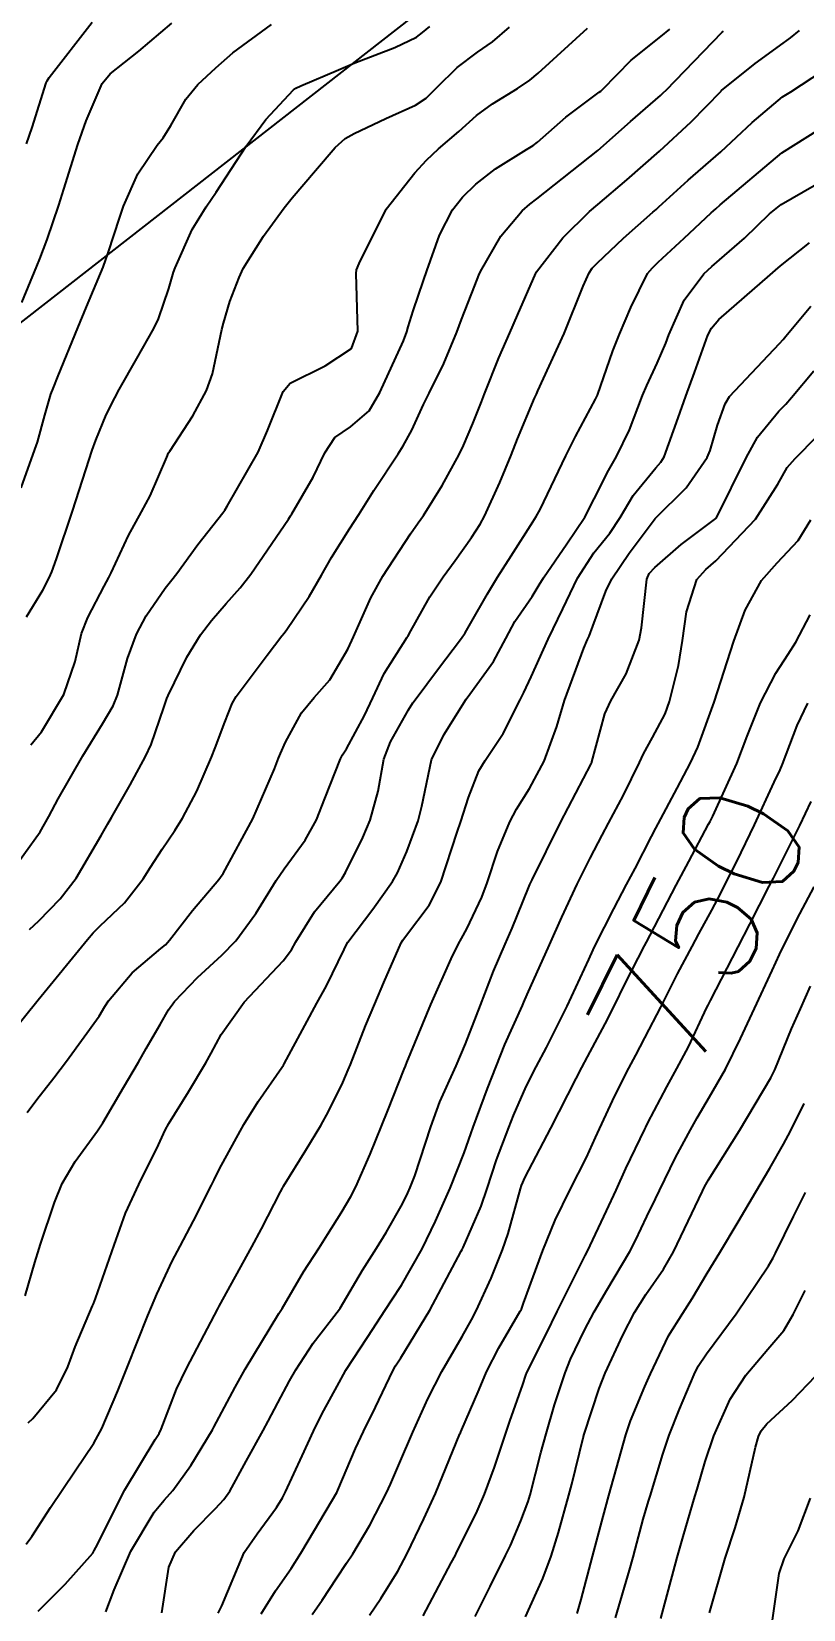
# Model space of a CAD drawing. Header units: metres. Extents: x 298520 to 308411, y 7433745 to 7450750.
# Drawn here: x 299938.6 to 299963.8, y 7449628.5 to 7449680.1 of the extents above; entities that cross this region are included whole.
import ezdxf
from ezdxf.enums import TextEntityAlignment as Align

# ---------------------------------------------------------------- set-up
doc = ezdxf.new("R2010")
doc.units = ezdxf.units.M
doc.header["$LTSCALE"] = 10
doc.linetypes.add('CONTINUO', pattern=[0])
for name, color, linetype in [('Cotas', 45, 'Continuous'), ('Curvas de Nivel 1m', 11, 'Continuous'), ('Curvas de Nivel 5m', 15, 'Continuous'), ('TEXTO', 45, 'Continuous')]:
    doc.layers.add(name, color=color, linetype=linetype)
doc.styles.add('Style-STANDARD', font='STANDARD.shx')

msp = doc.modelspace()

# ---------------------------------------------------------------- linework, layer by layer
at = {"layer": 'Curvas de Nivel 1m', "flags": 128}
for points, elevation in [([(299937.769, 7449652.411), (299938.838, 7449653.895), (299939.126, 7449654.396), (299939.434, 7449654.976), (299940.234, 7449656.379), (299940.879, 7449657.424), (299941.235, 7449658.019), (299941.368, 7449658.365), (299941.701, 7449659.566), (299941.995, 7449660.359), (299942.313, 7449660.965), (299942.936, 7449661.864), (299943.149, 7449662.138), (299943.312, 7449662.346), (299944.002, 7449663.29), (299944.818, 7449664.331), (299944.878, 7449664.417), (299944.965, 7449664.55), (299945.97, 7449666.315), (299946.282, 7449667.022), (299946.79, 7449668.303), (299947.016, 7449668.571), (299948.167, 7449669.143), (299949.027, 7449669.703), (299949.235, 7449670.277), (299949.179, 7449672.161), (299949.185, 7449672.278), (299949.273, 7449672.485), (299950.16, 7449674.264), (299951.095, 7449675.457), (299951.476, 7449675.869), (299951.875, 7449676.242), (299952.539, 7449676.808), (299953.119, 7449677.324), (299953.634, 7449677.716), (299954.455, 7449678.217), (299954.862, 7449678.486), (299955.138, 7449678.715), (299956.751, 7449680.186)], 737), ([(299937.888, 7449647.283), (299938.773, 7449648.4), (299940.389, 7449650.376), (299940.575, 7449650.594), (299940.8, 7449650.815), (299941.598, 7449651.575), (299942.211, 7449652.356), (299942.449, 7449652.732), (299942.833, 7449653.331), (299943.244, 7449653.94), (299943.5, 7449654.343), (299943.967, 7449655.224), (299944.444, 7449656.334), (299944.562, 7449656.638), (299944.88, 7449657.482), (299945.121, 7449658.095), (299945.252, 7449658.325), (299946.267, 7449659.67), (299946.749, 7449660.302), (299946.824, 7449660.392), (299946.916, 7449660.513), (299947.637, 7449661.588), (299948.04, 7449662.289), (299948.367, 7449662.867), (299948.958, 7449663.802), (299949.265, 7449664.275), (299949.759, 7449665.057), (299950.551, 7449666.256), (299950.722, 7449666.519), (299950.995, 7449667.038), (299951.377, 7449667.877), (299951.564, 7449668.244), (299952.052, 7449669.21), (299952.472, 7449670.236), (299952.622, 7449670.652), (299953.056, 7449671.768), (299953.189, 7449672.101), (299953.251, 7449672.228), (299953.916, 7449673.376), (299954.61, 7449674.215), (299954.865, 7449674.433), (299955.087, 7449674.603), (299957.081, 7449676.18), (299958.151, 7449677.136), (299959.13, 7449677.98), (299959.224, 7449678.066), (299959.315, 7449678.157), (299961.152, 7449680.051), (299961.195, 7449680.087)], 739), ([(299938.225, 7449665.153), (299938.673, 7449666.403), (299938.752, 7449666.637), (299939, 7449667.527), (299939.197, 7449668.211), (299939.264, 7449668.396), (299939.432, 7449668.809), (299940.071, 7449670.384), (299940.356, 7449671.067), (299940.902, 7449672.372), (299941.068, 7449672.837), (299941.446, 7449674), (299941.573, 7449674.365), (299942.035, 7449675.42), (299942.671, 7449676.354), (299942.861, 7449676.598), (299943.113, 7449677.004), (299943.605, 7449677.866), (299943.997, 7449678.341), (299944.586, 7449678.888), (299945.143, 7449679.375), (299946.406, 7449680.311)], 734), ([(299938.241, 7449671.212), (299938.738, 7449672.403), (299938.83, 7449672.637), (299939.072, 7449673.267), (299939.457, 7449674.394), (299939.618, 7449674.922), (299940.079, 7449676.385), (299940.345, 7449677.151), (299940.874, 7449678.374), (299941.136, 7449678.697), (299942.074, 7449679.43), (299943.153, 7449680.35)], 733), ([(299938.4, 7449676.407), (299938.578, 7449676.938), (299939.041, 7449678.401), (299939.068, 7449678.466), (299939.135, 7449678.576), (299940.546, 7449680.379)], 732), ([(299938.498, 7449650.703), (299938.802, 7449650.984), (299939.498, 7449651.704), (299940.019, 7449652.382), (299940.837, 7449653.776), (299941.053, 7449654.156), (299941.179, 7449654.367), (299941.782, 7449655.433), (299942.288, 7449656.356), (299942.471, 7449656.752), (299942.887, 7449657.966), (299942.986, 7449658.254), (299943.026, 7449658.349), (299943.642, 7449659.606), (299944.085, 7449660.338), (299944.446, 7449660.809), (299944.928, 7449661.365), (299945.384, 7449661.875), (299945.732, 7449662.318), (299946.961, 7449664.118), (299947.031, 7449664.231), (299947.074, 7449664.299), (299947.77, 7449665.497), (299948.158, 7449666.288), (299948.485, 7449666.79), (299948.996, 7449667.147), (299949.603, 7449667.672), (299949.95, 7449668.266), (299950.73, 7449669.954), (299950.835, 7449670.253), (299950.877, 7449670.41), (299951.043, 7449670.934), (299951.379, 7449671.926), (299951.486, 7449672.246), (299951.903, 7449673.413), (299952.332, 7449674.238), (299952.662, 7449674.659), (299953.091, 7449675.087), (299953.732, 7449675.588), (299954.747, 7449676.214), (299954.971, 7449676.345), (299955.107, 7449676.454), (299956.043, 7449677.272), (299957.132, 7449678.09), (299957.181, 7449678.13), (299957.232, 7449678.179), (299958.177, 7449679.136), (299959.15, 7449679.917), (299959.437, 7449680.156)], 738), ([(299938.54, 7449656.739), (299938.881, 7449657.161), (299939.621, 7449658.389), (299939.984, 7449659.464), (299940.194, 7449660.381), (299940.398, 7449660.9), (299940.936, 7449661.928), (299941.093, 7449662.216), (299941.168, 7449662.368), (299941.73, 7449663.587), (299942.162, 7449664.358), (299942.436, 7449664.887), (299942.981, 7449666.152), (299943.043, 7449666.289), (299943.086, 7449666.349), (299943.836, 7449667.506), (299944.284, 7449668.337), (299944.48, 7449668.874), (299944.79, 7449670.332), (299944.836, 7449670.532), (299945.047, 7449671.244), (299945.352, 7449672.032), (299945.482, 7449672.324), (299946.143, 7449673.383), (299946.82, 7449674.304), (299947.086, 7449674.637), (299947.853, 7449675.535), (299948.49, 7449676.286), (299948.816, 7449676.574), (299949.11, 7449676.744), (299950.155, 7449677.226), (299951.124, 7449677.665), (299951.474, 7449677.9), (299951.816, 7449678.243), (299952.478, 7449678.898), (299953.145, 7449679.396), (299953.634, 7449679.739), (299954.194, 7449680.22)], 736), ([(299938.347, 7449638.712), (299938.667, 7449639.799), (299938.807, 7449640.263), (299938.849, 7449640.398), (299939.316, 7449641.771), (299939.565, 7449642.391), (299939.993, 7449643.105), (299940.72, 7449644.114), (299940.894, 7449644.377), (299941.572, 7449645.53), (299942.056, 7449646.357), (299942.31, 7449646.802), (299942.765, 7449647.586), (299943.043, 7449648.075), (299943.234, 7449648.345), (299943.987, 7449649.131), (299944.788, 7449649.859), (299945.24, 7449650.323), (299945.898, 7449651.222), (299946.564, 7449652.304), (299946.827, 7449652.681), (299947.51, 7449653.619), (299947.881, 7449654.29), (299948.155, 7449654.982), (299948.664, 7449656.282), (299948.737, 7449656.409), (299948.868, 7449656.611), (299949.456, 7449657.703), (299949.721, 7449658.272), (299950.098, 7449659.071), (299950.852, 7449660.261), (299950.877, 7449660.297), (299950.915, 7449660.373), (299951.593, 7449661.583), (299952.03, 7449662.239), (299952.415, 7449662.768), (299952.956, 7449663.528), (299953.23, 7449663.958), (299953.376, 7449664.226), (299953.878, 7449665.317), (299954.247, 7449666.217), (299954.458, 7449666.748), (299955.011, 7449668.078), (299955.052, 7449668.17), (299955.073, 7449668.209), (299955.123, 7449668.317), (299955.983, 7449670.196), (299956.608, 7449671.746), (299956.796, 7449672.184), (299956.901, 7449672.336), (299957.058, 7449672.5), (299957.925, 7449673.317), (299958.878, 7449674.162), (299958.988, 7449674.257), (299959.085, 7449674.344), (299960.035, 7449675.209), (299961.103, 7449676.14), (299962.136, 7449677.101), (299963.13, 7449677.937), (299963.233, 7449678.008), (299963.396, 7449678.107), (299964.446, 7449678.791)], 741), ([(299938.448, 7449634.559), (299938.607, 7449634.702), (299939.38, 7449635.634), (299939.752, 7449636.389), (299939.985, 7449637.041), (299940.557, 7449638.381), (299940.585, 7449638.449), (299940.655, 7449638.622), (299941.266, 7449640.371), (299941.638, 7449641.416), (299942.073, 7449642.359), (299942.716, 7449643.651), (299942.933, 7449644.135), (299943.048, 7449644.347), (299943.696, 7449645.383), (299944.263, 7449646.335), (299944.437, 7449646.652), (299944.762, 7449647.264), (299945.516, 7449648.319), (299946.787, 7449649.677), (299947.059, 7449650.029), (299947.21, 7449650.296), (299947.817, 7449651.28), (299948.646, 7449652.282), (299948.723, 7449652.382), (299948.826, 7449652.558), (299949.398, 7449653.713), (299949.64, 7449654.272), (299949.894, 7449655.228), (299950.089, 7449656.268), (299950.297, 7449656.84), (299950.887, 7449657.883), (299951.032, 7449658.117), (299951.138, 7449658.256), (299951.845, 7449659.189), (299952.626, 7449660.234), (299952.745, 7449660.402), (299952.92, 7449660.705), (299953.475, 7449661.685), (299953.801, 7449662.221), (299954.248, 7449662.919), (299954.961, 7449664.034), (299955.07, 7449664.208), (299955.194, 7449664.436), (299956.04, 7449666.194), (299956.359, 7449666.823), (299957.011, 7449668.046), (299957.056, 7449668.136), (299957.069, 7449668.179), (299957.577, 7449669.625), (299957.791, 7449670.172), (299958.16, 7449671.05), (299958.709, 7449672.163), (299958.868, 7449672.35), (299959.058, 7449672.532), (299959.905, 7449673.317), (299960.796, 7449674.143), (299960.946, 7449674.28), (299961.086, 7449674.401), (299963.103, 7449676.11), (299964.33, 7449676.882)], 742), ([(299938.381, 7449630.586), (299938.567, 7449630.84), (299939.18, 7449631.791), (299939.581, 7449632.39), (299939.99, 7449632.985), (299940.598, 7449633.896), (299940.858, 7449634.376), (299941.386, 7449635.604), (299941.685, 7449636.364), (299942.37, 7449638.074), (299942.482, 7449638.353), (299942.657, 7449638.765), (299943.165, 7449639.848), (299943.424, 7449640.342), (299943.861, 7449641.162), (299944.446, 7449642.333), (299944.531, 7449642.506), (299944.708, 7449642.872), (299945.508, 7449644.318), (299945.978, 7449645.068), (299946.751, 7449646.186), (299946.797, 7449646.255), (299946.82, 7449646.299), (299947.496, 7449647.562), (299947.892, 7449648.289), (299948.208, 7449648.856), (299948.791, 7449650.042), (299948.865, 7449650.207), (299948.909, 7449650.279), (299949.72, 7449651.36), (299950.371, 7449652.265), (299950.535, 7449652.554), (299950.833, 7449653.248), (299951.205, 7449654.255), (299951.322, 7449654.728), (299951.641, 7449656.248), (299952.046, 7449657.072), (299952.777, 7449658.232), (299952.895, 7449658.396), (299953.667, 7449659.461), (299954.07, 7449660.218), (299954.367, 7449660.77), (299954.934, 7449661.594), (299955.167, 7449661.979), (299955.304, 7449662.205), (299956.075, 7449663.314), (299956.654, 7449664.185), (299956.969, 7449664.79), (299957.437, 7449665.716), (299957.69, 7449666.173), (299958.12, 7449667.045), (299958.545, 7449668.165), (299958.683, 7449668.497), (299959.024, 7449669.221), (299959.309, 7449669.879), (299959.412, 7449670.156), (299959.911, 7449671.285), (299960.557, 7449672.145), (299960.809, 7449672.39), (299961.06, 7449672.608), (299961.884, 7449673.314), (299962.704, 7449674.116), (299963.086, 7449674.419), (299964.156, 7449675.036)], 743), ([(299938.772, 7449628.398), (299939.659, 7449629.276), (299940.562, 7449630.294), (299940.613, 7449630.379), (299940.665, 7449630.48), (299941.615, 7449632.365), (299942.6, 7449634.008), (299942.736, 7449634.214), (299942.805, 7449634.348), (299943.303, 7449635.663), (299943.632, 7449636.34), (299943.979, 7449636.997), (299944.653, 7449638.29), (299944.674, 7449638.33), (299944.701, 7449638.377), (299945.768, 7449640.314), (299946.085, 7449640.906), (299946.7, 7449642.113), (299946.765, 7449642.237), (299946.803, 7449642.299), (299947.53, 7449643.477), (299948.02, 7449644.287), (299948.273, 7449644.741), (299948.744, 7449645.689), (299948.922, 7449646.107), (299948.989, 7449646.278), (299949.49, 7449647.549), (299949.787, 7449648.27), (299950.086, 7449648.961), (299950.65, 7449650.261), (299950.704, 7449650.351), (299950.796, 7449650.47), (299951.562, 7449651.499), (299951.945, 7449652.243), (299952.486, 7449653.882), (299952.598, 7449654.234), (299952.851, 7449655.02), (299953.194, 7449655.892), (299953.398, 7449656.225), (299953.987, 7449657.108), (299954.547, 7449658.213), (299954.661, 7449658.447), (299954.9, 7449658.967), (299955.462, 7449660.202), (299955.935, 7449661.188), (299956.415, 7449662.188), (299956.951, 7449663.016), (299957.473, 7449663.66), (299957.812, 7449664.172), (299958.244, 7449664.894), (299958.979, 7449665.806), (299959.149, 7449665.991), (299959.25, 7449666.157), (299959.714, 7449667.441), (299959.959, 7449668.151), (299960.243, 7449668.926), (299960.686, 7449670.143), (299960.801, 7449670.376), (299961.038, 7449670.657), (299962.722, 7449672.115), (299962.897, 7449672.271), (299963.058, 7449672.416), (299964.005, 7449673.165)], 744), ([(299942.824, 7449628.347), (299943.053, 7449629.84), (299943.265, 7449630.343), (299943.865, 7449631.036), (299944.574, 7449631.754), (299944.855, 7449632.05), (299945.048, 7449632.323), (299945.585, 7449633.307), (299946.136, 7449634.307), (299946.301, 7449634.611), (299946.617, 7449635.207), (299946.996, 7449635.928), (299947.202, 7449636.294), (299947.77, 7449637.16), (299948.635, 7449638.28), (299948.653, 7449638.309), (299949.382, 7449639.557), (299949.844, 7449640.268), (299950.164, 7449640.782), (299950.695, 7449641.718), (299950.874, 7449642.084), (299950.949, 7449642.256), (299951.093, 7449642.641), (299951.621, 7449644.247), (299951.921, 7449645.056), (299952.449, 7449646.235), (299952.76, 7449646.956), (299953.116, 7449647.88), (299953.246, 7449648.225), (299953.67, 7449649.335), (299954.049, 7449650.217), (299954.278, 7449650.738), (299954.821, 7449652.064), (299954.865, 7449652.167), (299954.883, 7449652.209), (299954.938, 7449652.323), (299955.861, 7449654.195), (299956.862, 7449656.12), (299956.883, 7449656.159), (299956.891, 7449656.18), (299957.31, 7449657.752), (299957.509, 7449658.174), (299958.007, 7449659.064), (299958.436, 7449660.165), (299958.516, 7449660.567), (299958.686, 7449662.163), (299958.765, 7449662.342), (299958.947, 7449662.544), (299959.811, 7449663.295), (299960.941, 7449664.14), (299960.963, 7449664.167), (299961.931, 7449666.126), (299962.304, 7449666.81), (299963.006, 7449667.654), (299963.232, 7449667.885), (299963.422, 7449668.106), (299964.148, 7449668.972)], 746), ([(299944.664, 7449628.328), (299944.783, 7449628.574), (299945.511, 7449630.316), (299945.943, 7449630.929), (299946.575, 7449631.785), (299946.77, 7449632.108), (299946.873, 7449632.297), (299947.414, 7449633.473), (299947.783, 7449634.288), (299948.056, 7449634.841), (299948.627, 7449635.878), (299948.767, 7449636.143), (299948.846, 7449636.278), (299949.554, 7449637.361), (299950.14, 7449638.265), (299950.342, 7449638.577), (299950.661, 7449639.062), (299951.334, 7449640.25), (299951.773, 7449641.157), (299952.254, 7449642.237), (299952.714, 7449643.388), (299952.934, 7449644.015), (299953.01, 7449644.227), (299953.473, 7449645.491), (299953.755, 7449646.22), (299954.046, 7449646.931), (299954.618, 7449648.212), (299954.664, 7449648.321), (299954.777, 7449648.574), (299955.503, 7449650.199), (299955.903, 7449651.097), (299956.406, 7449652.186), (299956.831, 7449653.033), (299957.228, 7449653.787), (299957.436, 7449654.174), (299957.927, 7449655.094), (299958.447, 7449656.164), (299958.582, 7449656.448), (299958.875, 7449656.978), (299959.285, 7449657.758), (299959.43, 7449658.155), (299959.723, 7449659.333), (299959.855, 7449660.151), (299959.98, 7449661.096), (299960.327, 7449662.146), (299960.615, 7449662.475), (299960.949, 7449662.757), (299962.244, 7449664.121), (299962.975, 7449665.272), (299963.276, 7449665.811), (299963.534, 7449666.104), (299964.256, 7449666.835)], 747), ([(299946.071, 7449628.307), (299946.541, 7449629.064), (299947.048, 7449629.795), (299947.367, 7449630.292), (299947.811, 7449631.041), (299948.55, 7449632.28), (299948.561, 7449632.303), (299948.584, 7449632.355), (299949.155, 7449633.717), (299949.416, 7449634.272), (299949.811, 7449635.072), (299950.377, 7449636.263), (299950.469, 7449636.427), (299950.637, 7449636.683), (299951.587, 7449638.246), (299952.614, 7449640.173), (299952.645, 7449640.23), (299952.654, 7449640.249), (299952.674, 7449640.291), (299953.268, 7449641.65), (299953.466, 7449642.222), (299953.772, 7449643.159), (299954.172, 7449644.216), (299954.327, 7449644.616), (299954.743, 7449645.557), (299955.066, 7449646.205), (299955.4, 7449646.841), (299956.082, 7449648.19), (299956.788, 7449649.719), (299956.933, 7449650.037), (299957.002, 7449650.178), (299957.605, 7449651.378), (299958.022, 7449652.168), (299958.303, 7449652.691), (299958.839, 7449653.736), (299958.983, 7449654.018), (299959.057, 7449654.158), (299959.68, 7449655.326), (299960.119, 7449656.147), (299960.354, 7449656.661), (299960.893, 7449658.14), (299961.532, 7449660.131), (299961.909, 7449661.145), (299962.436, 7449662.118), (299962.949, 7449662.69), (299963.638, 7449663.421), (299964.054, 7449664.099)], 748), ([(299947.737, 7449628.288), (299948.062, 7449628.76), (299948.545, 7449629.488), (299948.864, 7449629.963), (299949.073, 7449630.275), (299949.631, 7449631.205), (299950.169, 7449632.264), (299950.298, 7449632.551), (299950.593, 7449633.235), (299951.032, 7449634.254), (299951.523, 7449635.343), (299951.985, 7449636.24), (299952.644, 7449637.386), (299952.95, 7449637.927), (299953.109, 7449638.225), (299953.595, 7449639.29), (299953.968, 7449640.217), (299954.148, 7449640.748), (299954.551, 7449642.212), (299954.59, 7449642.325), (299954.707, 7449642.596), (299955.547, 7449644.198), (299956.381, 7449645.827), (299956.565, 7449646.183), (299956.748, 7449646.528), (299957.328, 7449647.61), (299957.609, 7449648.172), (299957.992, 7449648.957), (299958.613, 7449650.162), (299958.676, 7449650.28), (299958.798, 7449650.517), (299959.365, 7449651.605), (299959.651, 7449652.152), (299960.059, 7449652.919), (299960.708, 7449654.141), (299960.757, 7449654.227), (299960.846, 7449654.409), (299961.628, 7449656.129), (299961.973, 7449657.027), (299962.402, 7449658.117), (299962.903, 7449659.081), (299963.313, 7449659.701), (299963.566, 7449660.103), (299964.033, 7449660.993)], 749), ([(299951.375, 7449628.247), (299952.291, 7449629.975), (299952.424, 7449630.232), (299952.466, 7449630.319), (299952.557, 7449630.5), (299953.136, 7449631.663), (299953.379, 7449632.222), (299953.703, 7449633.107), (299954.071, 7449634.215), (299954.21, 7449634.613), (299954.627, 7449635.807), (299954.726, 7449636.115), (299954.764, 7449636.209), (299955.389, 7449637.459), (299955.755, 7449638.199), (299956.671, 7449640.029), (299956.748, 7449640.179), (299957.373, 7449641.493), (299957.685, 7449642.17), (299958.003, 7449642.874), (299958.619, 7449644.161), (299958.653, 7449644.231), (299958.725, 7449644.375), (299959.337, 7449645.554), (299959.67, 7449646.151), (299960.046, 7449646.855), (299960.654, 7449648.141), (299960.693, 7449648.222), (299960.775, 7449648.378), (299961.67, 7449650.127), (299962.054, 7449650.872), (299962.689, 7449652.112), (299962.826, 7449652.375), (299963.41, 7449653.531), (299963.694, 7449654.101), (299964.067, 7449654.882)], 751), ([(299953.069, 7449628.225), (299953.559, 7449629.204), (299954.066, 7449630.215), (299954.223, 7449630.548), (299954.57, 7449631.357), (299954.806, 7449631.982), (299954.874, 7449632.207), (299955.225, 7449633.576), (299955.391, 7449634.202), (299955.669, 7449635.147), (299956.011, 7449636.196), (299956.193, 7449636.639), (299956.647, 7449637.588), (299956.96, 7449638.185), (299957.378, 7449638.897), (299958.126, 7449640.165), (299958.315, 7449640.527), (299958.69, 7449641.309), (299958.968, 7449641.888), (299959.098, 7449642.156), (299959.627, 7449643.237), (299960.112, 7449644.146), (299960.331, 7449644.539), (299960.734, 7449645.224), (299961.257, 7449646.132), (299961.756, 7449647.127), (299962.21, 7449648.118), (299962.785, 7449649.353), (299963.023, 7449649.875), (299963.133, 7449650.107), (299963.696, 7449651.215), (299964.156, 7449652.097)], 752), ([(299954.713, 7449628.208), (299955.282, 7449629.466), (299955.555, 7449630.2), (299955.797, 7449630.965), (299956.141, 7449632.194), (299956.231, 7449632.549), (299956.602, 7449634.072), (299956.633, 7449634.19), (299957.126, 7449635.682), (299957.32, 7449636.18), (299957.902, 7449637.428), (299958.287, 7449638.165), (299958.659, 7449638.757), (299959.232, 7449639.59), (299959.554, 7449640.151), (299959.924, 7449640.907), (299960.507, 7449642.142), (299960.571, 7449642.275), (299960.707, 7449642.503), (299961.719, 7449644.125), (299962.74, 7449645.847), (299962.832, 7449646.019), (299962.871, 7449646.109), (299963.423, 7449647.443), (299963.71, 7449648.101), (299964.036, 7449648.842)], 753), ([(299956.405, 7449628.32), (299956.539, 7449628.775), (299956.914, 7449630.185), (299957.26, 7449631.492), (299957.448, 7449632.177), (299957.77, 7449633.348), (299957.999, 7449634.169), (299958.154, 7449634.623), (299958.627, 7449635.745), (299958.752, 7449636.038), (299958.804, 7449636.158), (299959.396, 7449637.402), (299959.861, 7449638.148), (299960.174, 7449638.629), (299960.666, 7449639.458), (299961.07, 7449640.134), (299961.68, 7449641.133), (299962.257, 7449642.117), (299962.711, 7449642.89), (299963.153, 7449643.671), (299963.382, 7449644.103), (299963.83, 7449645.001)], 754), ([(299959.149, 7449628.154), (299959.436, 7449629.259), (299959.68, 7449630.149), (299959.875, 7449630.835), (299960.26, 7449632.143), (299960.336, 7449632.392), (299960.594, 7449633.293), (299960.877, 7449634.136), (299961.417, 7449635.332), (299961.924, 7449636.121), (299962.641, 7449636.964), (299963.173, 7449637.579), (299963.478, 7449638.102), (299963.868, 7449638.891)], 756), ([(299960.742, 7449628.344), (299961.251, 7449630.13), (299961.572, 7449631.121), (299961.874, 7449632.121), (299962.245, 7449633.761), (299962.342, 7449634.114), (299962.426, 7449634.292), (299962.609, 7449634.528), (299963.436, 7449635.286), (299964.214, 7449636.094)], 757), ([(299963.932, 7449613.669), (299963.635, 7449614.101), (299962.387, 7449615.739), (299962.121, 7449616.123), (299961.521, 7449617.24), (299961.298, 7449618.127), (299961.286, 7449618.991), (299961.327, 7449620.127), (299961.376, 7449621.199), (299961.522, 7449622.124), (299961.871, 7449623.513), (299962.066, 7449624.116), (299962.157, 7449624.446), (299962.489, 7449626.11), (299962.514, 7449626.248), (299962.771, 7449627.867), (299962.803, 7449628.107), (299963.021, 7449629.633), (299963.182, 7449630.104), (299963.636, 7449631.03), (299964.043, 7449632.095)], 758)]:
    msp.add_lwpolyline(points, dxfattribs=dict(at, elevation=elevation))
at = {"layer": 'Curvas de Nivel 5m', "flags": 128}
for points, elevation in [([(299938.398, 7449660.928), (299938.934, 7449661.802), (299939.133, 7449662.204), (299939.224, 7449662.396), (299939.382, 7449662.828), (299939.898, 7449664.386), (299940.333, 7449665.736), (299940.545, 7449666.377), (299940.659, 7449666.704), (299941, 7449667.541), (299941.28, 7449668.097), (299941.427, 7449668.366), (299942.006, 7449669.377), (299942.56, 7449670.355), (299942.712, 7449670.679), (299943.053, 7449671.672), (299943.206, 7449672.203), (299943.256, 7449672.348), (299943.817, 7449673.601), (299944.273, 7449674.338), (299944.605, 7449674.818), (299945.095, 7449675.575), (299945.58, 7449676.323), (299946.227, 7449677.203), (299947.131, 7449678.17), (299947.206, 7449678.225), (299947.365, 7449678.298), (299948.597, 7449678.827), (299949.141, 7449679.052), (299950.439, 7449679.554), (299951.149, 7449679.897), (299951.352, 7449680.047), (299951.592, 7449680.246)], 735), ([(299938.418, 7449644.713), (299938.734, 7449645.132), (299939.292, 7449645.848), (299939.704, 7449646.386), (299940.768, 7449647.866), (299940.962, 7449648.177), (299941.082, 7449648.367), (299941.857, 7449649.284), (299942.79, 7449650.074), (299942.941, 7449650.199), (299943.075, 7449650.347), (299943.826, 7449651.322), (299944.688, 7449652.331), (299944.746, 7449652.408), (299944.825, 7449652.528), (299945.801, 7449654.316), (299946.51, 7449655.956), (299946.642, 7449656.303), (299946.709, 7449656.459), (299946.871, 7449656.824), (299947.389, 7449657.791), (299947.804, 7449658.291), (299948.322, 7449658.862), (299948.909, 7449659.865), (299949.036, 7449660.154), (299949.088, 7449660.278), (299949.661, 7449661.544), (299950.052, 7449662.263), (299950.957, 7449663.643), (299951.207, 7449664.001), (299951.379, 7449664.246), (299951.992, 7449665.22), (299952.547, 7449666.234), (299952.691, 7449666.529), (299952.998, 7449667.257), (299953.276, 7449667.96), (299953.379, 7449668.226), (299953.849, 7449669.397), (299954.201, 7449670.218), (299954.457, 7449670.801), (299955.052, 7449672.166), (299955.075, 7449672.21), (299955.943, 7449673.323), (299956.811, 7449674.184), (299957.085, 7449674.414), (299958.036, 7449675.228), (299959.103, 7449676.16), (299960.14, 7449677.127), (299961.115, 7449678.13), (299961.133, 7449678.148), (299962.229, 7449679.032), (299963.149, 7449679.697), (299963.39, 7449679.868), (299963.68, 7449680.105)], 740), ([(299940.994, 7449628.373), (299941.264, 7449629.093), (299941.808, 7449630.361), (299942.572, 7449631.63), (299942.898, 7449632.027), (299943.183, 7449632.344), (299943.773, 7449633.157), (299944.475, 7449634.331), (299944.52, 7449634.415), (299944.607, 7449634.578), (299945.218, 7449635.727), (299945.549, 7449636.316), (299946.651, 7449638.137), (299946.717, 7449638.235), (299946.755, 7449638.299), (299947.458, 7449639.499), (299947.965, 7449640.287), (299948.242, 7449640.721), (299948.69, 7449641.423), (299949.009, 7449641.966), (299949.167, 7449642.275), (299949.641, 7449643.343), (299950.012, 7449644.267), (299950.217, 7449644.779), (299950.751, 7449646.133), (299950.788, 7449646.224), (299950.8, 7449646.259), (299950.839, 7449646.344), (299951.626, 7449648.247), (299952.287, 7449649.736), (299952.531, 7449650.234), (299952.629, 7449650.399), (299952.8, 7449650.717), (299953.29, 7449651.751), (299953.468, 7449652.224), (299953.806, 7449653.247), (299954.203, 7449654.216), (299954.423, 7449654.638), (299954.854, 7449655.311), (299955.333, 7449656.203), (299955.738, 7449657.339), (299955.994, 7449658.193), (299956.628, 7449659.902), (299956.746, 7449660.183), (299956.798, 7449660.298), (299956.92, 7449660.622), (299957.348, 7449661.765), (299957.538, 7449662.174), (299958.107, 7449663.013), (299958.963, 7449664.14), (299959.978, 7449665.145), (299960.666, 7449666.143), (299960.76, 7449666.369), (299960.999, 7449667.199), (299961.246, 7449667.9), (299961.396, 7449668.134), (299963.031, 7449669.871), (299963.144, 7449669.996), (299963.233, 7449670.108), (299964.05, 7449671.093)], 745), ([(299949.617, 7449628.269), (299949.99, 7449628.814), (299950.547, 7449629.71), (299950.837, 7449630.256), (299951.398, 7449631.42), (299951.771, 7449632.242), (299952.573, 7449634.201), (299952.588, 7449634.23), (299952.603, 7449634.264), (299953.2, 7449635.649), (299953.446, 7449636.222), (299953.847, 7449637.012), (299954.547, 7449638.211), (299954.583, 7449638.282), (299954.656, 7449638.478), (299955.29, 7449640.201), (299955.69, 7449641.193), (299956.18, 7449642.188), (299956.714, 7449643.24), (299957.004, 7449643.893), (299957.134, 7449644.176), (299957.644, 7449645.261), (299958.099, 7449646.166), (299958.322, 7449646.592), (299958.762, 7449647.422), (299959.016, 7449647.911), (299959.142, 7449648.156), (299959.692, 7449649.243), (299960.167, 7449650.146), (299960.387, 7449650.556), (299960.811, 7449651.33), (299961.093, 7449651.862), (299961.231, 7449652.134), (299961.626, 7449652.923), (299962.206, 7449654.12), (299962.857, 7449655.513), (299963.046, 7449655.923), (299963.123, 7449656.107), (299963.61, 7449657.375), (299963.958, 7449658.099)], 750), ([(299957.66, 7449628.173), (299958.122, 7449629.74), (299958.235, 7449630.165), (299958.303, 7449630.418), (299958.572, 7449631.403), (299958.743, 7449631.996), (299958.791, 7449632.158), (299959.214, 7449633.537), (299959.422, 7449634.152), (299959.757, 7449635.007), (299960.235, 7449636.144), (299960.368, 7449636.41), (299960.64, 7449636.816), (299961.613, 7449638.126), (299962.669, 7449639.698), (299962.819, 7449639.961), (299962.894, 7449640.108), (299963.481, 7449641.312), (299963.873, 7449642.098)], 755)]:
    msp.add_lwpolyline(points, dxfattribs=dict(at, elevation=elevation))
at = {"layer": 'TEXTO', "linetype": 'CONTINUO'}
msp.add_polyline3d([(299980.08, 7449703.246, 0), (299830.218, 7449586.276, 0)], dxfattribs=at)

# ---------------------------------------------------------------- texts
at = {"layer": 'Cotas', "style": 'Style-STANDARD'}
msp.add_text('750', height=4, rotation=63.9523, dxfattribs=at).set_placement((299960.4, 7449650.817, 750), align=Align.MIDDLE_CENTER)

doc.saveas('drawing.dxf')
